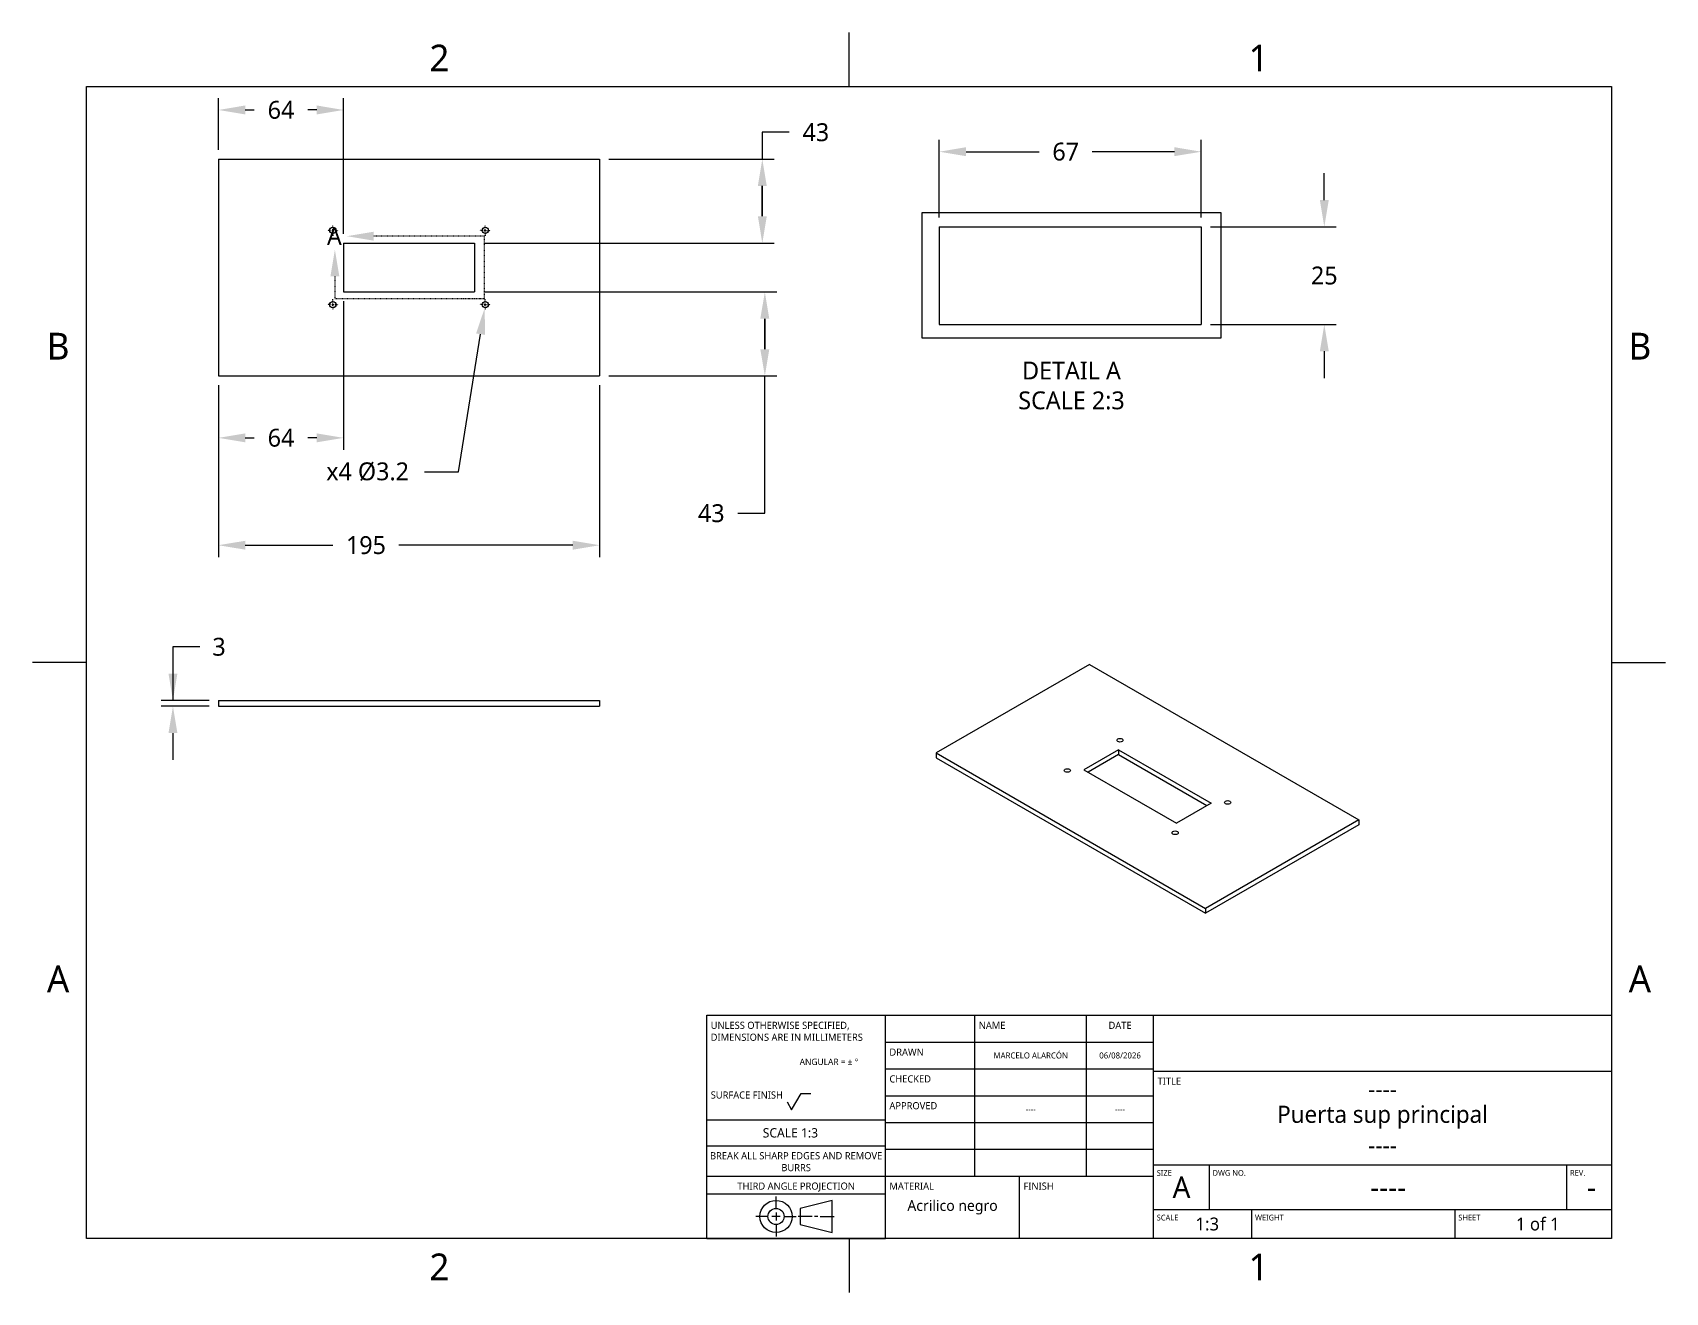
# Model space of a CAD drawing. Extents: x 1 to 279, y 0 to 215.
import ezdxf

# ---------------------------------------------------------------- set-up
doc = ezdxf.new("R2010")
doc.units = 0
doc.header["$LTSCALE"] = 0.5
doc.header["$MEASUREMENT"] = 0
doc.header["$PDMODE"] = 33
doc.header["$PDSIZE"] = 1
doc.linetypes.add('CENTER', pattern=[0.72, 0.45, -0.09, 0.09, -0.09])
doc.linetypes.add('ONS_PHANTOM', pattern=[0.5, 0.25, -0.05, 0.05, -0.05, 0.05, -0.05])
doc.layers.get('DEFPOINTS').update_dxf_attribs({"linetype": 'CONTINUOUS'})
for name, color, linetype in [('ANNOTATION_TEXT', 7, 'CONTINUOUS'), ('BORDER_FRAME', 7, 'CONTINUOUS'), ('BORDER_ZONES', 7, 'CONTINUOUS'), ('CENTERMARKS', 7, 'CONTINUOUS'), ('DETAIL_VIEW_BORDER', 7, 'CONTINUOUS'), ('DETAIL_VIEW_PARENT_BORDER', 7, 'ONS_PHANTOM'), ('SKETCHED_GEOMETRY', 7, 'CONTINUOUS'), ('TITLE_BLOCK', 7, 'CONTINUOUS'), ('VISIBLE', 7, 'CONTINUOUS')]:
    doc.layers.add(name, color=color, linetype=linetype)
doc.styles.add('ONSHAPE-STANDARD', font='NotoSans-Regular.ttf')
doc.styles.add('ONSHAPE-STANDARD-DIMENSION', font='')
doc.styles.add('ONSHAPE-STANDARD-FIELDS', font='')
doc.styles.add('ONSHAPE-STANDARD-VIEW-LABE', font='NotoSans-Regular.ttf', dxfattribs={"height": 0.12})
doc.styles.get('ONSHAPE-STANDARD-DIMENSION').set_extended_font_data('Noto Sans')
doc.styles.get('ONSHAPE-STANDARD-FIELDS').set_extended_font_data('Noto Sans')
doc.dimstyles.new('ONSHAPE-STANDARD$0', dxfattribs={"dimscale": 25.4, "dimtxt": 0.12, "dimasz": 0.18, "dimexe": 0.08, "dimexo": 0.0625, "dimgap": 0.09, "dimtad": 0, "dimtih": 1, "dimtoh": 1, "dimlfac": 25.4, "dimzin": 11, "dimtxsty": 'ONSHAPE-STANDARD-DIMENSION', "dimcen": 0.09, "dimclrd": 7, "dimclre": 7, "dimclrt": 7, "dimadec": 1, "dimazin": 3, "dimtfac": 1, "dimtofl": 0, "dimtmove": 0, "dimatfit": 3, "dimtolj": 1, "dimtzin": 11})
doc.dimstyles.new('ONSHAPE-STANDARD$3', dxfattribs={"dimscale": 25.4, "dimtxt": 0.12, "dimasz": 0.18, "dimexe": 0.08, "dimexo": 0.0625, "dimgap": 0.09, "dimtad": 0, "dimtih": 1, "dimtoh": 1, "dimlfac": 25.4, "dimzin": 11, "dimtxsty": 'ONSHAPE-STANDARD-DIMENSION', "dimcen": 0, "dimclrd": 7, "dimclre": 7, "dimclrt": 7, "dimadec": 1, "dimazin": 3, "dimtfac": 1, "dimtofl": 0, "dimtmove": 0, "dimatfit": 3, "dimtolj": 1, "dimtzin": 11})

# ---------------------------------------------------------------- blocks, each defined once
blk = doc.blocks.new('*D1')
at = {"layer": 'ANNOTATION_TEXT', "color": 7}
for p, q in [((29.46, 110.62), (24.89, 110.62)), ((24.89, 110.62), (24.89, 101.48)), ((31.07, 101.48), (22.86, 101.48)), ((31.07, 100.48), (22.86, 100.48)), ((24.89, 95.91), (24.89, 91.34))]:
    blk.add_line(p, q, dxfattribs=at)
for points in [[(24.13, 106.05), (25.65, 106.05), (24.89, 101.48)], [(25.65, 95.91), (24.13, 95.91), (24.89, 100.48)]]:
    blk.add_solid(points, dxfattribs=at)
at = {"layer": 'DEFPOINTS', "color": 0}
for p in [(24.89, 100.48), (24.89, 100.48), (32.65, 101.48), (32.65, 100.48)]:
    blk.add_point(p, dxfattribs=at)
at = {"layer": 'ANNOTATION_TEXT', "color": 7, "insert": (32.75, 110.62), "char_height": 3.048, "attachment_point": 5, "style": 'ONSHAPE-STANDARD-DIMENSION'}
blk.add_mtext('\\A1;3', dxfattribs=at)
blk = doc.blocks.new('*D2')
at = {"layer": 'ANNOTATION_TEXT', "color": 7}
for p, q in [((32.65, 155.26), (32.65, 125.93)), ((97.65, 155.26), (97.65, 125.93)), ((37.22, 127.96), (52.17, 127.96)), ((93.08, 127.96), (63.42, 127.96))]:
    blk.add_line(p, q, dxfattribs=at)
for points in [[(37.22, 128.72), (37.22, 127.2), (32.65, 127.96)], [(93.08, 127.2), (93.08, 128.72), (97.65, 127.96)]]:
    blk.add_solid(points, dxfattribs=at)
at = {"layer": 'DEFPOINTS', "color": 0}
for p in [(32.65, 156.84), (97.65, 156.84), (97.65, 127.96), (97.65, 127.96)]:
    blk.add_point(p, dxfattribs=at)
at = {"layer": 'ANNOTATION_TEXT', "color": 7, "insert": (57.8, 127.96), "char_height": 3.048, "attachment_point": 5, "style": 'ONSHAPE-STANDARD-DIMENSION'}
blk.add_mtext('\\A1;195', dxfattribs=at)
blk = doc.blocks.new('*D3')
at = {"layer": 'ANNOTATION_TEXT', "color": 7}
for p, q in [((73.56, 140.5), (77.34, 163.97)), ((67.78, 140.5), (73.56, 140.5))]:
    blk.add_line(p, q, dxfattribs=at)
blk.add_solid([(78.09, 163.85), (76.59, 164.09), (78.07, 168.48)], dxfattribs=at)
at = {"layer": 'DEFPOINTS', "color": 0}
for p in [(78.07, 168.48), (78.24, 169.54)]:
    blk.add_point(p, dxfattribs=at)
at = {"layer": 'ANNOTATION_TEXT', "color": 7, "insert": (58.09, 140.5), "char_height": 3.048, "attachment_point": 5, "style": 'ONSHAPE-STANDARD-DIMENSION'}
blk.add_mtext('\\A1;x4 Ø3.2', dxfattribs=at)
blk = doc.blocks.new('*D4')
at = {"layer": 'ANNOTATION_TEXT', "color": 7}
for p, q in [((53.99, 169.59), (53.99, 144.25)), ((32.65, 155.26), (32.65, 144.25)), ((37.22, 146.28), (38.76, 146.28)), ((49.41, 146.28), (47.88, 146.28))]:
    blk.add_line(p, q, dxfattribs=at)
for points in [[(37.22, 147.04), (37.22, 145.52), (32.65, 146.28)], [(49.41, 145.52), (49.41, 147.04), (53.99, 146.28)]]:
    blk.add_solid(points, dxfattribs=at)
at = {"layer": 'DEFPOINTS', "color": 0}
for p in [(53.99, 171.18), (32.65, 156.84), (32.65, 146.28), (32.65, 146.28)]:
    blk.add_point(p, dxfattribs=at)
at = {"layer": 'ANNOTATION_TEXT', "color": 7, "insert": (43.32, 146.28), "char_height": 3.048, "attachment_point": 5, "style": 'ONSHAPE-STANDARD-DIMENSION'}
blk.add_mtext('\\A1;64', dxfattribs=at)
blk = doc.blocks.new('*D5')
at = {"layer": 'ANNOTATION_TEXT', "color": 7}
for p, q in [((32.65, 195.43), (32.65, 204.26)), ((53.99, 181.1), (53.99, 204.26)), ((37.22, 202.22), (38.76, 202.22)), ((49.41, 202.22), (47.88, 202.22))]:
    blk.add_line(p, q, dxfattribs=at)
for points in [[(37.22, 202.99), (37.22, 201.46), (32.65, 202.22)], [(49.41, 201.46), (49.41, 202.99), (53.99, 202.22)]]:
    blk.add_solid(points, dxfattribs=at)
at = {"layer": 'DEFPOINTS', "color": 0}
for p in [(32.65, 202.22), (32.65, 202.22), (32.65, 193.84), (53.99, 179.51)]:
    blk.add_point(p, dxfattribs=at)
at = {"layer": 'ANNOTATION_TEXT', "color": 7, "insert": (43.32, 202.22), "char_height": 3.048, "attachment_point": 5, "style": 'ONSHAPE-STANDARD-DIMENSION'}
blk.add_mtext('\\A1;64', dxfattribs=at)
blk = doc.blocks.new('*D6')
at = {"layer": 'ANNOTATION_TEXT', "color": 7}
for p, q in [((129.97, 198.41), (125.4, 198.41)), ((125.4, 198.41), (125.4, 193.84)), ((99.24, 193.84), (127.43, 193.84)), ((125.4, 184.08), (125.4, 189.27)), ((125.4, 189.27), (125.4, 184.08)), ((77.91, 179.51), (127.43, 179.51))]:
    blk.add_line(p, q, dxfattribs=at)
for points in [[(126.16, 189.27), (124.64, 189.27), (125.4, 193.84)], [(124.64, 184.08), (126.16, 184.08), (125.4, 179.51)]]:
    blk.add_solid(points, dxfattribs=at)
at = {"layer": 'DEFPOINTS', "color": 0}
for p in [(97.65, 193.84), (125.4, 193.84), (125.4, 193.84), (76.32, 179.51)]:
    blk.add_point(p, dxfattribs=at)
at = {"layer": 'ANNOTATION_TEXT', "color": 7, "insert": (134.53, 198.41), "char_height": 3.048, "attachment_point": 5, "style": 'ONSHAPE-STANDARD-DIMENSION'}
blk.add_mtext('\\A1;43', dxfattribs=at)
blk = doc.blocks.new('*D7')
at = {"layer": 'ANNOTATION_TEXT', "color": 7}
for p, q in [((77.91, 171.18), (127.86, 171.18)), ((125.83, 166.6), (125.83, 161.41)), ((125.83, 161.41), (125.83, 166.6)), ((99.24, 156.84), (127.86, 156.84)), ((125.83, 133.41), (125.83, 156.84)), ((121.25, 133.41), (125.83, 133.41))]:
    blk.add_line(p, q, dxfattribs=at)
for points in [[(126.59, 166.6), (125.06, 166.6), (125.83, 171.18)], [(125.06, 161.41), (126.59, 161.41), (125.83, 156.84)]]:
    blk.add_solid(points, dxfattribs=at)
at = {"layer": 'DEFPOINTS', "color": 0}
for p in [(76.32, 171.18), (97.65, 156.84), (125.83, 156.84), (125.83, 156.84)]:
    blk.add_point(p, dxfattribs=at)
at = {"layer": 'ANNOTATION_TEXT', "color": 7, "insert": (116.7, 133.41), "char_height": 3.048, "attachment_point": 5, "style": 'ONSHAPE-STANDARD-DIMENSION'}
blk.add_mtext('\\A1;43', dxfattribs=at)
blk = doc.blocks.new('*D8')
at = {"layer": 'ANNOTATION_TEXT', "color": 7}
for p, q in [((221.24, 186.86), (221.24, 191.44)), ((201.84, 182.29), (223.27, 182.29)), ((201.84, 165.63), (223.27, 165.63)), ((221.24, 161.05), (221.24, 156.48))]:
    blk.add_line(p, q, dxfattribs=at)
for points in [[(220.48, 186.86), (222, 186.86), (221.24, 182.29)], [(222, 161.05), (220.48, 161.05), (221.24, 165.63)]]:
    blk.add_solid(points, dxfattribs=at)
at = {"layer": 'DEFPOINTS', "color": 0}
for p in [(200.25, 182.29), (200.25, 165.63), (221.24, 165.63), (221.24, 165.63)]:
    blk.add_point(p, dxfattribs=at)
at = {"layer": 'ANNOTATION_TEXT', "color": 7, "insert": (221.24, 173.96), "char_height": 3.048, "attachment_point": 5, "style": 'ONSHAPE-STANDARD-DIMENSION'}
blk.add_mtext('\\A1;25', dxfattribs=at)
blk = doc.blocks.new('*D9')
at = {"layer": 'ANNOTATION_TEXT', "color": 7}
for p, q in [((155.58, 183.88), (155.58, 197.14)), ((160.16, 195.1), (172.64, 195.1)), ((195.68, 195.1), (181.63, 195.1)), ((200.25, 183.88), (200.25, 197.14))]:
    blk.add_line(p, q, dxfattribs=at)
for points in [[(160.16, 195.87), (160.16, 194.34), (155.58, 195.1)], [(195.68, 194.34), (195.68, 195.87), (200.25, 195.1)]]:
    blk.add_solid(points, dxfattribs=at)
at = {"layer": 'DEFPOINTS', "color": 0}
for p in [(200.25, 195.1), (200.25, 195.1), (155.58, 182.29), (200.25, 182.29)]:
    blk.add_point(p, dxfattribs=at)
at = {"layer": 'ANNOTATION_TEXT', "color": 7, "insert": (177.14, 195.1), "char_height": 3.048, "attachment_point": 5, "style": 'ONSHAPE-STANDARD-DIMENSION'}
blk.add_mtext('\\A1;67', dxfattribs=at)

msp = doc.modelspace()

# ---------------------------------------------------------------- linework, layer by layer
at = {"layer": 'BORDER_FRAME'}
for p, q in [((10.1346, 9.652), (10.1346, 206.248)), ((10.1346, 206.248), (270.2306, 206.248)), ((270.2306, 206.248), (270.2306, 9.652)), ((270.2306, 9.652), (10.1346, 9.652))]:
    msp.add_line(p, q, dxfattribs=at)
at = {"layer": 'BORDER_ZONES'}
for p, q in [((140.1826, 206.248), (140.1826, 215.4174)), ((10.1346, 107.95), (0.9652, 107.95)), ((270.2306, 107.95), (279.4, 107.95)), ((140.1826, 9.652), (140.1826, 0.4826))]:
    msp.add_line(p, q, dxfattribs=at)
at = {"layer": 'CENTERMARKS', "linetype": 'CENTER'}
for p, q in [((51.7793, 181.6762), (51.246, 181.6762)), ((52.1526, 182.0495), (52.1526, 182.5828)), ((52.1526, 181.3028), (52.1526, 180.7695)), ((52.526, 181.6762), (53.0593, 181.6762)), ((77.7793, 181.6762), (77.246, 181.6762)), ((78.1526, 182.0495), (78.1526, 182.5828)), ((78.1526, 181.3028), (78.1526, 180.7695)), ((78.526, 181.6762), (79.0593, 181.6762)), ((52.1526, 169.3828), (52.1526, 169.9162)), ((78.1526, 169.3828), (78.1526, 169.9162)), ((51.7793, 169.0095), (51.246, 169.0095)), ((52.1526, 168.6362), (52.1526, 168.1028)), ((52.526, 169.0095), (53.0593, 169.0095)), ((77.7793, 169.0095), (77.246, 169.0095)), ((78.1526, 168.6362), (78.1526, 168.1028)), ((78.526, 169.0095), (79.0593, 169.0095))]:
    msp.add_line(p, q, dxfattribs=at)
at = {"layer": 'CENTERMARKS', "linetype": 'CONTINUOUS'}
for p, q in [((51.966, 181.6762), (52.3393, 181.6762)), ((52.1526, 181.4895), (52.1526, 181.8628)), ((77.966, 181.6762), (78.3393, 181.6762)), ((78.1526, 181.4895), (78.1526, 181.8628)), ((51.966, 169.0095), (52.3393, 169.0095)), ((52.1526, 168.8228), (52.1526, 169.1962)), ((77.966, 169.0095), (78.3393, 169.0095)), ((78.1526, 168.8228), (78.1526, 169.1962))]:
    msp.add_line(p, q, dxfattribs=at)
at = {"layer": 'DETAIL_VIEW_BORDER', "flags": 128}
msp.add_lwpolyline([(152.6302, 184.6488), (152.6302, 163.3592), (203.6263, 163.3592), (203.6263, 184.6488)], close=True, dxfattribs=at)
at = {"layer": 'DETAIL_VIEW_PARENT_BORDER', "color": 7, "linetype": 'ONS_PHANTOM'}
msp.add_lwpolyline([(52.5095, 173.8297), (52.5095, 170.0429), (78.0075, 170.0429), (78.0075, 180.6877), (59.1168, 180.6877)], dxfattribs=at)
at = {"layer": 'DETAIL_VIEW_PARENT_BORDER', "color": 7}
for points in [[(54.5448, 180.6877), (59.1168, 179.9257), (59.1168, 181.4497)], [(52.5095, 178.4017), (51.7475, 173.8297), (53.2715, 173.8297)]]:
    msp.add_solid(points, dxfattribs=at)
at = {"layer": 'TITLE_BLOCK'}
for p, q in [((115.9256, 9.652), (115.9256, 47.752)), ((115.9256, 47.752), (146.4056, 47.752)), ((146.4056, 9.652), (146.4056, 47.752)), ((146.4056, 47.752), (192.1256, 47.752)), ((161.6456, 20.32), (161.6456, 47.752)), ((180.6956, 20.32), (180.6956, 47.752)), ((192.1256, 9.652), (192.1256, 47.752)), ((192.1256, 47.752), (270.2306, 47.752)), ((146.4056, 43.18), (192.1256, 43.18)), ((146.4056, 38.608), (192.1256, 38.608)), ((192.1256, 38.227), (270.2306, 38.227)), ((130.4036, 31.6494), (132.0038, 34.421)), ((132.0038, 34.421), (133.6802, 34.421)), ((146.4056, 34.036), (192.1256, 34.036)), ((129.6416, 32.9692), (130.4036, 31.6494)), ((115.9256, 29.9212), (146.4056, 29.9212)), ((146.4056, 29.464), (192.1256, 29.464)), ((115.9256, 25.5016), (146.4056, 25.5016)), ((146.4056, 24.892), (192.1256, 24.892)), ((115.9256, 20.32), (146.4056, 20.32)), ((146.4056, 20.32), (192.1256, 20.32)), ((169.2656, 9.652), (169.2656, 20.32)), ((192.1256, 22.225), (270.2306, 22.225)), ((201.6506, 14.605), (201.6506, 22.225)), ((262.6106, 14.605), (262.6106, 22.225)), ((115.9256, 17.272), (146.4056, 17.272)), ((127.7366, 14.8031), (127.7366, 16.8605)), ((127.7366, 14.1173), (127.7366, 12.7457)), ((137.3378, 16.1747), (131.8514, 14.8031)), ((131.8514, 14.8031), (131.8514, 12.0599)), ((137.3378, 10.6883), (137.3378, 16.1747)), ((192.1256, 14.605), (270.2306, 14.605)), ((208.8896, 9.652), (208.8896, 14.605)), ((243.5606, 9.652), (243.5606, 14.605)), ((126.365, 13.4315), (124.3076, 13.4315)), ((128.4224, 13.4315), (127.0508, 13.4315)), ((127.7366, 12.0599), (127.7366, 10.0025)), ((129.1082, 13.4315), (131.1656, 13.4315)), ((133.9088, 13.4315), (131.5085, 13.4315)), ((131.8514, 12.0599), (137.3378, 10.6883)), ((134.8689, 13.4315), (134.3203, 13.4315)), ((135.2804, 13.4315), (137.6807, 13.4315)), ((115.9256, 9.652), (146.4056, 9.652))]:
    msp.add_line(p, q, dxfattribs=at)
for radius in [2.7432, 1.3716]:
    msp.add_circle((127.7366, 13.4315), radius, dxfattribs=at)
at = {"layer": 'VISIBLE'}
for p, q in [((32.6526, 193.8428), (32.6526, 156.8428)), ((32.6526, 193.8428), (97.6526, 193.8428)), ((97.6526, 193.8428), (97.6526, 156.8428)), ((155.5832, 182.2923), (200.2498, 182.2923)), ((155.5832, 182.2923), (155.5832, 165.6257)), ((200.2498, 182.2923), (200.2498, 165.6257)), ((53.986, 179.5095), (76.3193, 179.5095)), ((53.986, 179.5095), (53.986, 171.1762)), ((76.3193, 179.5095), (76.3193, 171.1762)), ((53.986, 171.1762), (76.3193, 171.1762)), ((155.5832, 165.6257), (200.2498, 165.6257)), ((32.6526, 156.8428), (97.6526, 156.8428)), ((181.1943, 107.6171), (155.0314, 92.5119)), ((181.1943, 107.6171), (227.1563, 81.081)), ((32.6526, 101.48), (32.6526, 100.48)), ((32.6526, 101.48), (97.6526, 101.48)), ((32.6526, 100.48), (97.6526, 100.48)), ((97.6526, 101.48), (97.6526, 100.48)), ((155.0314, 92.5119), (200.9933, 65.9758)), ((155.0314, 92.5119), (155.0314, 91.6954)), ((186.1441, 93.0563), (180.2515, 89.6542)), ((186.1441, 92.2398), (180.9586, 89.2459)), ((186.1441, 93.0563), (186.1441, 92.2398)), ((186.1441, 93.0563), (201.9361, 83.9387)), ((186.1441, 92.2398), (201.229, 83.5305)), ((155.0314, 91.6954), (200.9933, 65.1593)), ((180.2515, 89.6542), (196.0436, 80.5367)), ((201.9361, 83.9387), (196.0436, 80.5367)), ((227.1563, 81.081), (200.9933, 65.9758)), ((227.1563, 81.081), (227.1563, 80.2645)), ((227.1563, 80.2645), (200.9933, 65.1593)), ((200.9933, 65.9758), (200.9933, 65.1593))]:
    msp.add_line(p, q, dxfattribs=at)
for centre in [(52.1526, 181.6762), (78.1526, 181.6762), (52.1526, 169.0095), (78.1526, 169.0095)]:
    msp.add_circle(centre, 0.5333, dxfattribs=at)
for centre in [(186.3798, 94.6893), (177.4231, 89.5181), (204.7646, 84.0748), (195.8079, 78.9037)]:
    msp.add_ellipse(centre, major_axis=(-0.5333, 0), ratio=0.57735027, dxfattribs=at)

# ---------------------------------------------------------------- texts
at = {"layer": 'ANNOTATION_TEXT', "color": 7, "insert": (178.1282, 159.2854), "char_height": 3.048, "attachment_point": 2, "style": 'ONSHAPE-STANDARD-VIEW-LABE'}
msp.add_mtext('DETAIL A ^JSCALE 2:3', dxfattribs=at)
at = {"layer": 'BORDER_ZONES', "char_height": 4.572, "attachment_point": 5, "style": 'ONSHAPE-STANDARD'}
for s, insert in [('2', (70.3326, 211.074)), ('1', (210.0326, 211.074)), ('B', (5.3086, 161.925)), ('B', (275.0566, 161.925)), ('A', (5.3086, 53.975)), ('A', (275.0566, 53.975)), ('2', (70.3326, 4.826)), ('1', (210.0326, 4.826))]:
    msp.add_mtext(s, dxfattribs=dict(at, insert=insert))
at = {"layer": 'SKETCHED_GEOMETRY', "color": 7, "insert": (51.1526, 182.2117), "char_height": 3.048, "width": 2.717869, "attachment_point": 1, "style": 'ONSHAPE-STANDARD'}
msp.add_mtext('\\fNoto Sans|b0|i0|c0|p0;\\W1.0000000000;\\T1.0000000000;\\o\\lA', dxfattribs=at)
at = {"layer": 'TITLE_BLOCK'}
for s, insert, char_height, width, attachment_point, style in [('UNLESS OTHERWISE SPECIFIED, DIMENSIONS ARE IN MILLIMETERS', (116.5962, 46.6547), 1.2192, 29.8704, 1, 'ONSHAPE-STANDARD'), ('NAME', (162.3162, 46.6547), 1.2192, 18.669, 1, 'ONSHAPE-STANDARD'), ('DATE', (186.4106, 46.6547), 1.2192, 11.2014, 2, 'ONSHAPE-STANDARD'), ('DRAWN', (147.0762, 42.0827), 1.2192, 14.9352, 1, 'ONSHAPE-STANDARD'), ('^JANGULAR = ± °^J', (131.7691, 42.1924), 1.09728, 14.9352, 1, 'ONSHAPE-STANDARD'), ('MARCELO ALARCÓN', (171.1706, 40.894), 1.024128, 19.05, 5, 'ONSHAPE-STANDARD-FIELDS'), ('06/08/2026', (186.4106, 40.894), 1.02413, 11.43, 5, 'ONSHAPE-STANDARD-FIELDS'), ('CHECKED', (147.0762, 37.5107), 1.2192, 14.9352, 1, 'ONSHAPE-STANDARD'), ('TITLE', (192.7962, 37.1297), 1.2192, 9.3345, 1, 'ONSHAPE-STANDARD'), ('SURFACE FINISH', (116.5962, 34.7675), 1.2192, 14.9352, 1, 'ONSHAPE-STANDARD'), ('----', (231.1781, 35.179), 2.92608, 70.485, 5, 'ONSHAPE-STANDARD-FIELDS'), ('APPROVED', (147.0762, 32.9387), 1.2192, 14.9352, 1, 'ONSHAPE-STANDARD'), ('----', (171.1706, 31.75), 1.02413, 19.05, 5, 'ONSHAPE-STANDARD-FIELDS'), ('----', (186.4106, 31.75), 1.02413, 11.43, 5, 'ONSHAPE-STANDARD-FIELDS'), ('Puerta sup principal', (231.1781, 30.3784), 2.92608, 70.485, 5, 'ONSHAPE-STANDARD-FIELDS'), ('{\\fNoto Sans|b0|i0|c0|p0;\\W8.60722;  }SCALE 1:3', (116.2304, 28.4947), 1.58496, 29.8704, 1, 'ONSHAPE-STANDARD'), ('----', (231.1781, 25.5778), 2.92608, 70.485, 5, 'ONSHAPE-STANDARD-FIELDS'), ('BREAK ALL SHARP EDGES AND REMOVE BURRS', (131.1656, 24.4043), 1.2192, 29.8704, 2, 'ONSHAPE-STANDARD'), ('SIZE', (192.662, 21.3472), 0.97536, 9.3345, 1, 'ONSHAPE-STANDARD'), ('A', (196.8881, 18.415), 3.6576, 9.525, 5, 'ONSHAPE-STANDARD-FIELDS'), ('DWG NO.', (202.187, 21.3472), 0.97536, 59.7408, 1, 'ONSHAPE-STANDARD'), ('REV.', (263.147, 21.3472), 0.97536, 7.4676, 1, 'ONSHAPE-STANDARD'), ('THIRD ANGLE PROJECTION', (131.1656, 19.2227), 1.2192, 29.8704, 2, 'ONSHAPE-STANDARD'), ('MATERIAL', (147.0762, 19.2227), 1.2192, 22.4028, 1, 'ONSHAPE-STANDARD'), ('FINISH', (169.9362, 19.2227), 1.2192, 22.4028, 1, 'ONSHAPE-STANDARD'), ('----', (232.1306, 18.415), 3.6576, 60.96, 5, 'ONSHAPE-STANDARD-FIELDS'), ('-', (266.8016, 18.415), 3.6576, 6.858, 5, 'ONSHAPE-STANDARD-FIELDS'), ('Acrilico negro ', (157.8356, 14.986), 1.8288, 22.86, 5, 'ONSHAPE-STANDARD-FIELDS'), ('SCALE', (192.662, 13.7272), 0.97536, 16.42872, 1, 'ONSHAPE-STANDARD'), ('1:3', (201.2696, 12.1285), 2.19456, 15.24, 5, 'ONSHAPE-STANDARD-FIELDS'), ('WEIGHT', (209.426, 13.7272), 0.97536, 33.97758, 1, 'ONSHAPE-STANDARD'), ('SHEET', (244.097, 13.7272), 0.97536, 26.1366, 1, 'ONSHAPE-STANDARD'), ('1 of 1', (257.6576, 12.1285), 2.19456, 25.146, 5, 'ONSHAPE-STANDARD-FIELDS')]:
    msp.add_mtext(s, dxfattribs=dict(at, insert=insert, char_height=char_height, width=width, attachment_point=attachment_point, style=style))

# ---------------------------------------------------------------- dimensions: what is measured, and where the dimension line sits
at = {"layer": 'ANNOTATION_TEXT'}
for base, p1, p2, picture, middle in [((32.6526, 202.2249), (53.986, 179.5095), (32.6526, 193.8428), '*D5', (43.3193, 202.2249)), ((32.6526, 146.2778), (53.986, 171.1762), (32.6526, 156.8428), '*D4', (43.3193, 146.2778))]:
    dim = msp.add_linear_dim(base=base, p1=p1, p2=p2, dimstyle='ONSHAPE-STANDARD$0', override={"dimscale": 25.4, "dimlfac": 3, "dimpost": ''}, dxfattribs=at)
    dim.commit()
    dim.dimension.update_dxf_attribs({"geometry": picture, "text_midpoint": middle, "dimtype": 160})
for base, p1, p2, angle, override, picture, middle, dimtype in [((125.4015, 193.8428), (76.3193, 179.5095), (97.6526, 193.8428), 90, {"dimscale": 25.4, "dimlfac": 3, "dimpost": ''}, '*D6', (134.5257, 198.4148), 160), ((200.2498, 195.1031), (155.5832, 182.2923), (200.2498, 182.2923), 0, {"dimscale": 25.4, "dimlfac": 1.5, "dimpost": ''}, '*D9', (177.137, 195.1031), 161), ((221.2385, 165.6257), (200.2498, 182.2923), (200.2498, 165.6257), 270, {"dimscale": 25.4, "dimlfac": 1.5, "dimpost": ''}, '*D8', (221.2385, 173.959), 161), ((125.8262, 156.8428), (76.3193, 171.1762), (97.6526, 156.8428), 90, {"dimscale": 25.4, "dimlfac": 3, "dimpost": ''}, '*D7', (116.7019, 133.405), 160), ((97.6526, 127.9588), (32.6526, 156.8428), (97.6526, 156.8428), 0, {"dimscale": 25.4, "dimlfac": 3, "dimpost": ''}, '*D2', (57.7972, 127.9588), 161), ((24.8907, 100.48), (32.6526, 101.48, 18.5), (32.6526, 100.48, 18.5), 270, {"dimscale": 25.4, "dimlfac": 3, "dimpost": ''}, '*D1', (32.7484, 110.624), 161)]:
    dim = msp.add_linear_dim(base=base, p1=p1, p2=p2, angle=angle, dimstyle='ONSHAPE-STANDARD$0', override=override, dxfattribs=at)
    dim.commit()
    dim.dimension.update_dxf_attribs({"geometry": picture, "text_midpoint": middle, "dimtype": dimtype})
dim = msp.add_diameter_dim_2p(p1=(78.2375, 169.5361), p2=(78.0678, 168.483), dimstyle='ONSHAPE-STANDARD$3', override={"dimscale": 25.4, "dimlfac": 3, "dimpost": 'x4 Ø<>', "dimtofl": 0, "dimtmove": 0, "dimatfit": 3}, dxfattribs=at)
dim.commit()
dim.dimension.update_dxf_attribs({"geometry": '*D3', "text_midpoint": (58.0891, 140.5015), "dimtype": 163})

doc.saveas('drawing.dxf')
